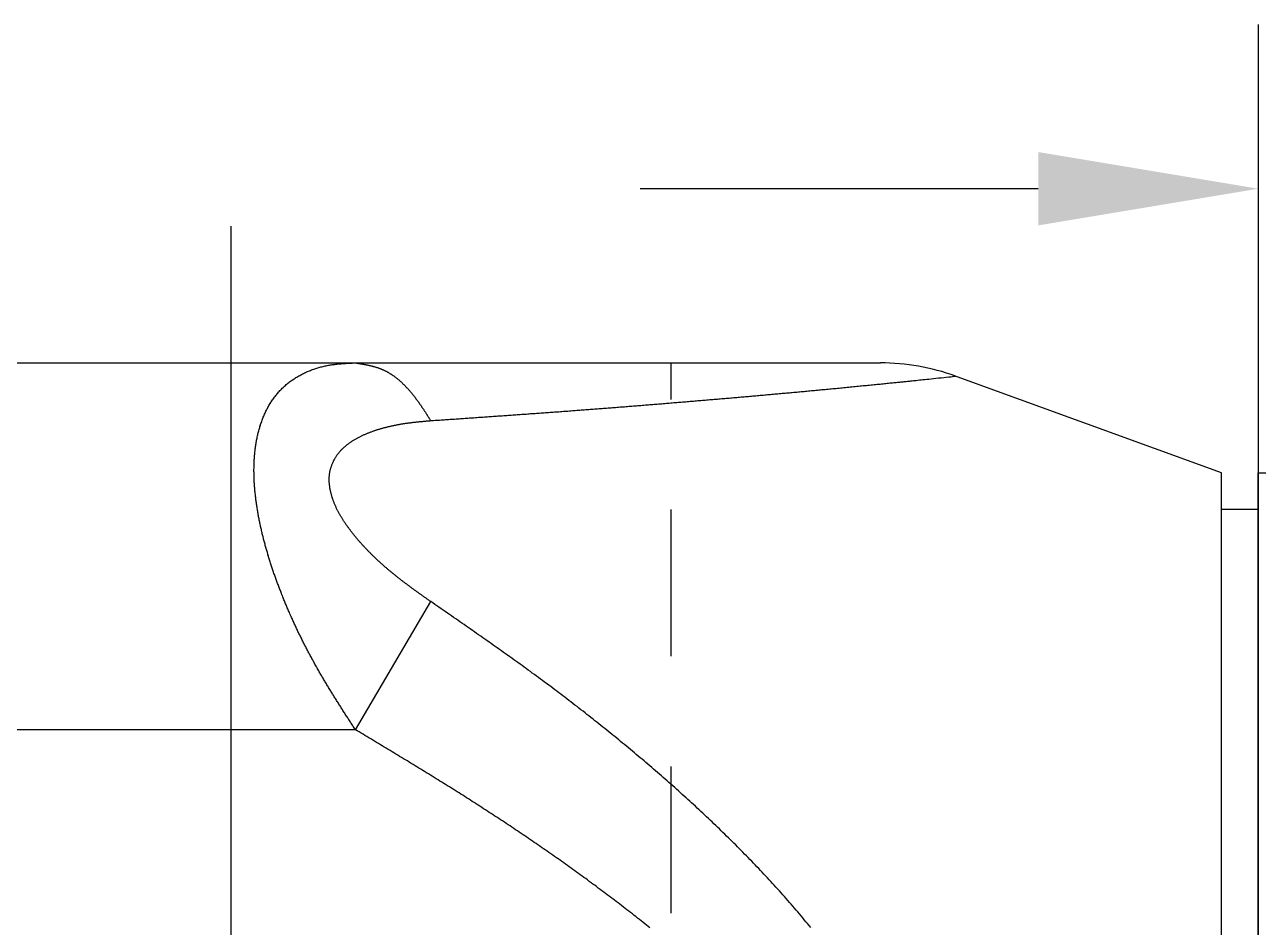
# Model space of a CAD drawing. Extents: x 118 to 448, y 15 to 277.
# Drawn here: x 378.34 to 395.15, y 181.83 to 194.14 of the extents above; entities that cross this region are included whole.
import ezdxf

# ---------------------------------------------------------------- set-up
doc = ezdxf.new("R2010")
doc.units = 0
doc.linetypes.add('CENTER', pattern=[17.5, 13, -1.5, 1.5, -1.5])
doc.linetypes.add('DASHED', pattern=[3.5, 2, -1.5])
doc.layers.get('0').update_dxf_attribs({"linetype": 'CONTINUOUS'})
doc.layers.add('CENTER', color=1, linetype='CENTER')

# ---------------------------------------------------------------- blocks, each defined once
blk = doc.blocks.new('*U8')
blk.add_lwpolyline([(96.539, 158.541), (91.117, 158.541)])
blk.add_solid([(96.539, 159.041), (99.539, 158.541), (96.539, 158.041)])

msp = doc.modelspace()

# ---------------------------------------------------------------- linework, layer by layer
msp.add_line((395.149, 194.137), (395.149, 189.663))
at = {"color": 7, "linetype": 'CONTINUOUS'}
for p, q in [((374.649, 189.526), (390, 189.526)), ((394.649, 188.026), (390.995, 189.356)), ((394.649, 166.026), (394.649, 188.025)), ((395.149, 161.026), (395.149, 188.026)), ((395.149, 188.026), (404.31, 188.026)), ((395.149, 187.526), (394.649, 187.526)), ((382.846, 184.526), (383.872, 186.273)), ((382.846, 184.526), (374.649, 184.526))]:
    msp.add_line(p, q, dxfattribs=at)
at = {"color": 3, "linetype": 'DASHED'}
msp.add_line((387.149, 164.526), (387.149, 189.526), dxfattribs=at)
at = {"color": 7}
for points in [[(382.846, 184.526, 0), (382.837, 184.539, 0), (382.829, 184.551, 0), (382.821, 184.563, 0), (382.813, 184.576, 0), (382.805, 184.588, 0), (382.797, 184.601, 0), (382.789, 184.613, 0), (382.781, 184.625, 0), (382.773, 184.638, 0), (382.765, 184.65, 0), (382.757, 184.663, 0), (382.749, 184.675, 0), (382.741, 184.688, 0), (382.733, 184.7, 0), (382.725, 184.712, 0), (382.717, 184.725, 0), (382.709, 184.737, 0), (382.701, 184.75, 0), (382.693, 184.762, 0), (382.685, 184.775, 0), (382.677, 184.787, 0), (382.669, 184.799, 0), (382.661, 184.812, 0), (382.654, 184.824, 0), (382.646, 184.837, 0), (382.638, 184.849, 0), (382.63, 184.862, 0), (382.622, 184.874, 0), (382.614, 184.887, 0), (382.606, 184.899, 0), (382.598, 184.912, 0), (382.59, 184.924, 0), (382.582, 184.937, 0), (382.575, 184.949, 0), (382.567, 184.962, 0), (382.559, 184.974, 0), (382.551, 184.987, 0), (382.543, 185, 0), (382.536, 185.012, 0), (382.528, 185.025, 0), (382.52, 185.037, 0), (382.512, 185.05, 0), (382.505, 185.062, 0), (382.497, 185.075, 0), (382.489, 185.088, 0), (382.482, 185.1, 0), (382.474, 185.113, 0), (382.466, 185.125, 0), (382.459, 185.138, 0), (382.451, 185.151, 0), (382.443, 185.163, 0), (382.436, 185.176, 0), (382.428, 185.189, 0), (382.421, 185.201, 0), (382.413, 185.214, 0), (382.406, 185.227, 0), (382.398, 185.24, 0), (382.391, 185.252, 0), (382.383, 185.265, 0), (382.376, 185.278, 0), (382.368, 185.291, 0), (382.361, 185.303, 0), (382.354, 185.316, 0), (382.346, 185.329, 0), (382.339, 185.342, 0), (382.332, 185.355, 0), (382.324, 185.368, 0), (382.317, 185.38, 0), (382.31, 185.393, 0), (382.302, 185.406, 0), (382.295, 185.419, 0), (382.288, 185.432, 0), (382.281, 185.445, 0), (382.274, 185.458, 0), (382.267, 185.471, 0), (382.26, 185.484, 0), (382.253, 185.497, 0), (382.246, 185.51, 0), (382.239, 185.523, 0), (382.232, 185.536, 0), (382.225, 185.549, 0), (382.218, 185.562, 0), (382.211, 185.575, 0), (382.204, 185.588, 0), (382.197, 185.601, 0), (382.19, 185.614, 0), (382.183, 185.627, 0), (382.176, 185.64, 0), (382.17, 185.653, 0), (382.163, 185.667, 0), (382.156, 185.68, 0), (382.149, 185.693, 0), (382.143, 185.706, 0), (382.136, 185.719, 0), (382.129, 185.733, 0), (382.123, 185.746, 0), (382.116, 185.759, 0), (382.11, 185.772, 0), (382.103, 185.785, 0), (382.097, 185.799, 0), (382.09, 185.812, 0), (382.084, 185.825, 0), (382.077, 185.839, 0), (382.071, 185.852, 0), (382.064, 185.865, 0), (382.058, 185.879, 0), (382.052, 185.892, 0), (382.045, 185.905, 0), (382.039, 185.919, 0), (382.033, 185.932, 0), (382.027, 185.946, 0), (382.02, 185.959, 0), (382.014, 185.972, 0), (382.008, 185.986, 0), (382.002, 185.999, 0), (381.996, 186.013, 0), (381.99, 186.026, 0), (381.984, 186.04, 0), (381.977, 186.053, 0), (381.971, 186.067, 0), (381.965, 186.08, 0), (381.959, 186.094, 0), (381.953, 186.107, 0), (381.948, 186.121, 0), (381.942, 186.134, 0), (381.936, 186.148, 0), (381.93, 186.161, 0), (381.924, 186.175, 0), (381.918, 186.189, 0), (381.912, 186.202, 0), (381.907, 186.216, 0), (381.901, 186.229, 0), (381.895, 186.243, 0), (381.89, 186.257, 0), (381.884, 186.27, 0), (381.878, 186.284, 0), (381.873, 186.298, 0), (381.867, 186.311, 0), (381.862, 186.325, 0), (381.856, 186.339, 0), (381.851, 186.353, 0), (381.845, 186.366, 0), (381.84, 186.38, 0), (381.834, 186.394, 0), (381.829, 186.408, 0), (381.824, 186.421, 0), (381.818, 186.435, 0), (381.813, 186.449, 0), (381.808, 186.463, 0), (381.802, 186.477, 0), (381.797, 186.49, 0), (381.792, 186.504, 0), (381.787, 186.518, 0), (381.782, 186.532, 0), (381.777, 186.546, 0), (381.772, 186.56, 0), (381.767, 186.574, 0), (381.762, 186.588, 0), (381.757, 186.602, 0), (381.752, 186.615, 0), (381.747, 186.629, 0), (381.742, 186.643, 0), (381.737, 186.657, 0), (381.732, 186.671, 0), (381.727, 186.685, 0), (381.723, 186.699, 0), (381.718, 186.713, 0), (381.713, 186.727, 0), (381.709, 186.741, 0), (381.704, 186.755, 0), (381.699, 186.769, 0), (381.695, 186.783, 0), (381.69, 186.798, 0), (381.686, 186.812, 0), (381.681, 186.826, 0), (381.677, 186.84, 0), (381.673, 186.854, 0), (381.668, 186.868, 0), (381.664, 186.882, 0), (381.66, 186.896, 0), (381.655, 186.91, 0), (381.651, 186.925, 0), (381.647, 186.939, 0), (381.643, 186.953, 0), (381.639, 186.967, 0), (381.635, 186.981, 0), (381.631, 186.996, 0), (381.627, 187.01, 0), (381.623, 187.024, 0), (381.619, 187.038, 0), (381.615, 187.053, 0), (381.611, 187.067, 0), (381.607, 187.081, 0), (381.603, 187.096, 0), (381.6, 187.11, 0), (381.596, 187.124, 0), (381.592, 187.138, 0), (381.589, 187.153, 0), (381.585, 187.167, 0), (381.582, 187.182, 0), (381.578, 187.196, 0), (381.575, 187.21, 0), (381.571, 187.225, 0), (381.568, 187.239, 0), (381.565, 187.253, 0), (381.561, 187.268, 0), (381.558, 187.282, 0), (381.555, 187.297, 0), (381.552, 187.311, 0), (381.549, 187.326, 0), (381.546, 187.34, 0), (381.543, 187.355, 0), (381.54, 187.369, 0), (381.537, 187.384, 0), (381.534, 187.398, 0), (381.531, 187.413, 0), (381.528, 187.427, 0), (381.526, 187.442, 0), (381.523, 187.456, 0), (381.52, 187.471, 0), (381.518, 187.485, 0), (381.515, 187.5, 0), (381.513, 187.515, 0), (381.511, 187.529, 0), (381.508, 187.544, 0), (381.506, 187.558, 0), (381.504, 187.573, 0), (381.502, 187.588, 0), (381.499, 187.602, 0), (381.497, 187.617, 0), (381.495, 187.632, 0), (381.493, 187.646, 0), (381.491, 187.661, 0), (381.49, 187.676, 0), (381.488, 187.69, 0), (381.486, 187.705, 0), (381.484, 187.72, 0), (381.483, 187.734, 0), (381.481, 187.749, 0), (381.48, 187.764, 0), (381.478, 187.779, 0), (381.477, 187.793, 0), (381.476, 187.808, 0), (381.474, 187.823, 0), (381.473, 187.838, 0), (381.472, 187.852, 0), (381.471, 187.867, 0), (381.47, 187.882, 0), (381.469, 187.897, 0), (381.468, 187.911, 0), (381.468, 187.926, 0), (381.467, 187.941, 0), (381.466, 187.956, 0), (381.466, 187.971, 0), (381.465, 187.985, 0), (381.465, 188, 0), (381.465, 188.015, 0), (381.465, 188.03, 0), (381.464, 188.044, 0), (381.464, 188.059, 0), (381.464, 188.074, 0), (381.465, 188.089, 0), (381.465, 188.104, 0), (381.465, 188.118, 0), (381.465, 188.133, 0), (381.466, 188.148, 0), (381.466, 188.163, 0), (381.467, 188.178, 0), (381.468, 188.192, 0), (381.469, 188.207, 0), (381.47, 188.222, 0), (381.471, 188.237, 0), (381.472, 188.251, 0), (381.473, 188.266, 0), (381.474, 188.281, 0), (381.476, 188.296, 0), (381.477, 188.31, 0), (381.479, 188.325, 0), (381.48, 188.34, 0), (381.482, 188.355, 0), (381.484, 188.369, 0), (381.486, 188.384, 0), (381.488, 188.399, 0), (381.49, 188.413, 0), (381.493, 188.428, 0), (381.495, 188.443, 0), (381.498, 188.457, 0), (381.5, 188.472, 0), (381.503, 188.486, 0), (381.506, 188.501, 0), (381.509, 188.515, 0), (381.512, 188.53, 0), (381.516, 188.544, 0), (381.519, 188.559, 0), (381.522, 188.573, 0), (381.526, 188.587, 0), (381.53, 188.602, 0), (381.534, 188.616, 0), (381.538, 188.63, 0), (381.542, 188.645, 0), (381.546, 188.659, 0), (381.551, 188.673, 0), (381.555, 188.687, 0), (381.56, 188.701, 0), (381.565, 188.715, 0), (381.57, 188.729, 0), (381.575, 188.743, 0), (381.58, 188.757, 0), (381.585, 188.771, 0), (381.591, 188.785, 0), (381.597, 188.799, 0), (381.602, 188.812, 0), (381.608, 188.826, 0), (381.615, 188.839, 0), (381.621, 188.853, 0), (381.627, 188.866, 0), (381.634, 188.88, 0), (381.641, 188.893, 0), (381.647, 188.906, 0), (381.654, 188.919, 0), (381.662, 188.932, 0), (381.669, 188.945, 0), (381.676, 188.958, 0), (381.684, 188.971, 0), (381.692, 188.984, 0), (381.7, 188.996, 0), (381.708, 189.009, 0), (381.716, 189.021, 0), (381.725, 189.033, 0), (381.733, 189.045, 0), (381.742, 189.057, 0), (381.751, 189.069, 0), (381.76, 189.081, 0), (381.769, 189.092, 0), (381.779, 189.104, 0), (381.788, 189.115, 0), (381.798, 189.126, 0), (381.808, 189.137, 0), (381.818, 189.148, 0), (381.828, 189.159, 0), (381.838, 189.169, 0), (381.849, 189.18, 0), (381.86, 189.19, 0), (381.871, 189.2, 0), (381.882, 189.21, 0), (381.893, 189.22, 0), (381.904, 189.23, 0), (381.915, 189.239, 0), (381.927, 189.248, 0), (381.939, 189.257, 0), (381.95, 189.267, 0), (381.962, 189.275, 0), (381.974, 189.284, 0), (381.987, 189.293, 0), (381.999, 189.301, 0), (382.011, 189.309, 0), (382.024, 189.317, 0), (382.036, 189.325, 0), (382.049, 189.333, 0), (382.062, 189.341, 0), (382.075, 189.348, 0), (382.088, 189.355, 0), (382.101, 189.362, 0), (382.114, 189.369, 0), (382.127, 189.376, 0), (382.141, 189.383, 0), (382.154, 189.389, 0), (382.167, 189.395, 0), (382.181, 189.402, 0), (382.195, 189.408, 0), (382.208, 189.413, 0), (382.222, 189.419, 0), (382.236, 189.424, 0), (382.25, 189.43, 0), (382.264, 189.435, 0), (382.278, 189.44, 0), (382.292, 189.445, 0), (382.306, 189.449, 0), (382.32, 189.454, 0), (382.334, 189.458, 0), (382.348, 189.462, 0), (382.362, 189.466, 0), (382.377, 189.47, 0), (382.391, 189.474, 0), (382.405, 189.478, 0), (382.42, 189.481, 0), (382.434, 189.484, 0), (382.449, 189.487, 0), (382.463, 189.49, 0), (382.478, 189.493, 0), (382.492, 189.496, 0), (382.507, 189.498, 0), (382.521, 189.5, 0), (382.536, 189.502, 0), (382.551, 189.504, 0), (382.565, 189.506, 0), (382.58, 189.508, 0), (382.595, 189.51, 0), (382.609, 189.511, 0), (382.624, 189.513, 0), (382.639, 189.514, 0), (382.653, 189.515, 0), (382.668, 189.516, 0), (382.683, 189.517, 0), (382.698, 189.519, 0), (382.712, 189.519, 0), (382.727, 189.52, 0), (382.742, 189.521, 0), (382.757, 189.522, 0), (382.772, 189.523, 0), (382.786, 189.523, 0), (382.801, 189.524, 0), (382.816, 189.525, 0), (382.831, 189.525, 0), (382.846, 189.526, 0)], [(382.846, 189.526, 0), (382.853, 189.525, 0), (382.86, 189.524, 0), (382.867, 189.523, 0), (382.874, 189.522, 0), (382.881, 189.52, 0), (382.888, 189.519, 0), (382.895, 189.518, 0), (382.902, 189.517, 0), (382.909, 189.516, 0), (382.916, 189.515, 0), (382.923, 189.514, 0), (382.93, 189.512, 0), (382.937, 189.511, 0), (382.944, 189.51, 0), (382.952, 189.509, 0), (382.959, 189.507, 0), (382.966, 189.506, 0), (382.973, 189.505, 0), (382.98, 189.504, 0), (382.987, 189.502, 0), (382.994, 189.501, 0), (383.001, 189.5, 0), (383.008, 189.498, 0), (383.014, 189.497, 0), (383.021, 189.495, 0), (383.028, 189.494, 0), (383.035, 189.492, 0), (383.042, 189.491, 0), (383.049, 189.489, 0), (383.056, 189.487, 0), (383.063, 189.486, 0), (383.07, 189.484, 0), (383.077, 189.482, 0), (383.083, 189.481, 0), (383.09, 189.479, 0), (383.097, 189.477, 0), (383.104, 189.475, 0), (383.111, 189.473, 0), (383.117, 189.471, 0), (383.124, 189.469, 0), (383.131, 189.467, 0), (383.137, 189.465, 0), (383.144, 189.463, 0), (383.151, 189.461, 0), (383.157, 189.458, 0), (383.164, 189.456, 0), (383.17, 189.454, 0), (383.177, 189.451, 0), (383.184, 189.449, 0), (383.19, 189.446, 0), (383.197, 189.444, 0), (383.203, 189.441, 0), (383.21, 189.438, 0), (383.216, 189.436, 0), (383.222, 189.433, 0), (383.229, 189.43, 0), (383.235, 189.427, 0), (383.241, 189.424, 0), (383.248, 189.421, 0), (383.254, 189.418, 0), (383.26, 189.414, 0), (383.266, 189.411, 0), (383.273, 189.408, 0), (383.279, 189.404, 0), (383.285, 189.401, 0), (383.291, 189.398, 0), (383.297, 189.394, 0), (383.303, 189.39, 0), (383.309, 189.387, 0), (383.315, 189.383, 0), (383.321, 189.379, 0), (383.327, 189.376, 0), (383.333, 189.372, 0), (383.339, 189.368, 0), (383.345, 189.364, 0), (383.351, 189.36, 0), (383.357, 189.356, 0), (383.363, 189.352, 0), (383.368, 189.348, 0), (383.374, 189.344, 0), (383.38, 189.339, 0), (383.385, 189.335, 0), (383.391, 189.331, 0), (383.397, 189.326, 0), (383.402, 189.322, 0), (383.408, 189.318, 0), (383.414, 189.313, 0), (383.419, 189.309, 0), (383.425, 189.304, 0), (383.43, 189.3, 0), (383.436, 189.295, 0), (383.441, 189.29, 0), (383.447, 189.286, 0), (383.452, 189.281, 0), (383.457, 189.276, 0), (383.463, 189.271, 0), (383.468, 189.267, 0), (383.473, 189.262, 0), (383.479, 189.257, 0), (383.484, 189.252, 0), (383.489, 189.247, 0), (383.494, 189.242, 0), (383.499, 189.237, 0), (383.504, 189.232, 0), (383.51, 189.227, 0), (383.515, 189.222, 0), (383.52, 189.217, 0), (383.525, 189.212, 0), (383.53, 189.206, 0), (383.535, 189.201, 0), (383.54, 189.196, 0), (383.544, 189.191, 0), (383.549, 189.186, 0), (383.554, 189.18, 0), (383.559, 189.175, 0), (383.564, 189.17, 0), (383.569, 189.164, 0), (383.573, 189.159, 0), (383.578, 189.154, 0), (383.583, 189.148, 0), (383.587, 189.143, 0), (383.592, 189.138, 0), (383.597, 189.132, 0), (383.601, 189.127, 0), (383.606, 189.121, 0), (383.61, 189.116, 0), (383.615, 189.11, 0), (383.619, 189.105, 0), (383.624, 189.099, 0), (383.628, 189.094, 0), (383.633, 189.088, 0), (383.637, 189.083, 0), (383.642, 189.077, 0), (383.646, 189.072, 0), (383.65, 189.066, 0), (383.655, 189.06, 0), (383.659, 189.055, 0), (383.663, 189.049, 0), (383.667, 189.044, 0), (383.672, 189.038, 0), (383.676, 189.032, 0), (383.68, 189.027, 0), (383.684, 189.021, 0), (383.689, 189.015, 0), (383.693, 189.009, 0), (383.697, 189.004, 0), (383.701, 188.998, 0), (383.705, 188.992, 0), (383.709, 188.986, 0), (383.713, 188.981, 0), (383.717, 188.975, 0), (383.721, 188.969, 0), (383.725, 188.963, 0), (383.729, 188.958, 0), (383.733, 188.952, 0), (383.737, 188.946, 0), (383.741, 188.94, 0), (383.745, 188.934, 0), (383.749, 188.928, 0), (383.753, 188.923, 0), (383.757, 188.917, 0), (383.761, 188.911, 0), (383.765, 188.905, 0), (383.769, 188.899, 0), (383.773, 188.893, 0), (383.777, 188.887, 0), (383.781, 188.881, 0), (383.784, 188.876, 0), (383.788, 188.87, 0), (383.792, 188.864, 0), (383.796, 188.858, 0), (383.8, 188.852, 0), (383.804, 188.846, 0), (383.807, 188.84, 0), (383.811, 188.834, 0), (383.815, 188.828, 0), (383.819, 188.822, 0), (383.823, 188.816, 0), (383.826, 188.81, 0), (383.83, 188.804, 0), (383.834, 188.798, 0), (383.838, 188.792, 0), (383.841, 188.786, 0), (383.845, 188.781, 0), (383.849, 188.775, 0), (383.853, 188.769, 0), (383.857, 188.763, 0), (383.86, 188.757, 0), (383.864, 188.751, 0), (383.868, 188.745, 0), (383.872, 188.739, 0)], [(383.872, 188.739, 0), (383.892, 188.74, 0), (383.912, 188.742, 0), (383.933, 188.743, 0), (383.953, 188.744, 0), (383.973, 188.746, 0), (383.994, 188.747, 0), (384.014, 188.749, 0), (384.034, 188.75, 0), (384.055, 188.751, 0), (384.075, 188.753, 0), (384.095, 188.754, 0), (384.116, 188.755, 0), (384.136, 188.757, 0), (384.156, 188.758, 0), (384.177, 188.76, 0), (384.197, 188.761, 0), (384.218, 188.762, 0), (384.238, 188.764, 0), (384.258, 188.765, 0), (384.279, 188.767, 0), (384.299, 188.768, 0), (384.319, 188.769, 0), (384.34, 188.771, 0), (384.36, 188.772, 0), (384.38, 188.774, 0), (384.401, 188.775, 0), (384.421, 188.776, 0), (384.441, 188.778, 0), (384.462, 188.779, 0), (384.482, 188.781, 0), (384.502, 188.782, 0), (384.523, 188.784, 0), (384.543, 188.785, 0), (384.563, 188.786, 0), (384.584, 188.788, 0), (384.604, 188.789, 0), (384.624, 188.791, 0), (384.645, 188.792, 0), (384.665, 188.793, 0), (384.685, 188.795, 0), (384.706, 188.796, 0), (384.726, 188.798, 0), (384.746, 188.799, 0), (384.767, 188.8, 0), (384.787, 188.802, 0), (384.807, 188.803, 0), (384.828, 188.805, 0), (384.848, 188.806, 0), (384.868, 188.808, 0), (384.889, 188.809, 0), (384.909, 188.81, 0), (384.929, 188.812, 0), (384.95, 188.813, 0), (384.97, 188.815, 0), (384.99, 188.816, 0), (385.011, 188.818, 0), (385.031, 188.819, 0), (385.051, 188.821, 0), (385.072, 188.822, 0), (385.092, 188.823, 0), (385.112, 188.825, 0), (385.133, 188.826, 0), (385.153, 188.828, 0), (385.173, 188.829, 0), (385.194, 188.831, 0), (385.214, 188.832, 0), (385.234, 188.834, 0), (385.255, 188.835, 0), (385.275, 188.836, 0), (385.295, 188.838, 0), (385.316, 188.839, 0), (385.336, 188.841, 0), (385.356, 188.842, 0), (385.376, 188.844, 0), (385.397, 188.845, 0), (385.417, 188.847, 0), (385.437, 188.848, 0), (385.458, 188.85, 0), (385.478, 188.851, 0), (385.498, 188.853, 0), (385.519, 188.854, 0), (385.539, 188.856, 0), (385.559, 188.857, 0), (385.579, 188.859, 0), (385.6, 188.86, 0), (385.62, 188.861, 0), (385.64, 188.863, 0), (385.661, 188.864, 0), (385.681, 188.866, 0), (385.701, 188.867, 0), (385.721, 188.869, 0), (385.742, 188.87, 0), (385.762, 188.872, 0), (385.782, 188.874, 0), (385.803, 188.875, 0), (385.823, 188.877, 0), (385.843, 188.878, 0), (385.863, 188.88, 0), (385.884, 188.881, 0), (385.904, 188.883, 0), (385.924, 188.884, 0), (385.945, 188.886, 0), (385.965, 188.887, 0), (385.985, 188.889, 0), (386.005, 188.89, 0), (386.026, 188.892, 0), (386.046, 188.893, 0), (386.066, 188.895, 0), (386.086, 188.896, 0), (386.107, 188.898, 0), (386.127, 188.9, 0), (386.147, 188.901, 0), (386.168, 188.903, 0), (386.188, 188.904, 0), (386.208, 188.906, 0), (386.228, 188.907, 0), (386.249, 188.909, 0), (386.269, 188.91, 0), (386.289, 188.912, 0), (386.31, 188.914, 0), (386.33, 188.915, 0), (386.35, 188.917, 0), (386.37, 188.918, 0), (386.391, 188.92, 0), (386.411, 188.921, 0), (386.431, 188.923, 0), (386.452, 188.925, 0), (386.472, 188.926, 0), (386.492, 188.928, 0), (386.513, 188.929, 0), (386.533, 188.931, 0), (386.553, 188.933, 0), (386.574, 188.934, 0), (386.594, 188.936, 0), (386.614, 188.937, 0), (386.635, 188.939, 0), (386.655, 188.941, 0), (386.675, 188.942, 0), (386.696, 188.944, 0), (386.716, 188.946, 0), (386.736, 188.947, 0), (386.757, 188.949, 0), (386.777, 188.95, 0), (386.797, 188.952, 0), (386.818, 188.954, 0), (386.838, 188.955, 0), (386.858, 188.957, 0), (386.879, 188.959, 0), (386.899, 188.96, 0), (386.919, 188.962, 0), (386.94, 188.964, 0), (386.96, 188.965, 0), (386.981, 188.967, 0), (387.001, 188.969, 0), (387.021, 188.97, 0), (387.042, 188.972, 0), (387.062, 188.973, 0), (387.083, 188.975, 0), (387.103, 188.977, 0), (387.123, 188.979, 0), (387.144, 188.98, 0), (387.164, 188.982, 0), (387.185, 188.984, 0), (387.205, 188.985, 0), (387.226, 188.987, 0), (387.246, 188.989, 0), (387.267, 188.99, 0), (387.287, 188.992, 0), (387.308, 188.994, 0), (387.328, 188.995, 0), (387.348, 188.997, 0), (387.369, 188.999, 0), (387.389, 189.001, 0), (387.41, 189.002, 0), (387.43, 189.004, 0), (387.451, 189.006, 0), (387.471, 189.007, 0), (387.492, 189.009, 0), (387.512, 189.011, 0), (387.533, 189.013, 0), (387.553, 189.014, 0), (387.574, 189.016, 0), (387.594, 189.018, 0), (387.614, 189.019, 0), (387.635, 189.021, 0), (387.655, 189.023, 0), (387.676, 189.025, 0), (387.696, 189.026, 0), (387.717, 189.028, 0), (387.737, 189.03, 0), (387.757, 189.032, 0), (387.778, 189.033, 0), (387.798, 189.035, 0), (387.818, 189.037, 0), (387.839, 189.039, 0), (387.859, 189.04, 0), (387.879, 189.042, 0), (387.9, 189.044, 0), (387.92, 189.046, 0), (387.94, 189.047, 0), (387.961, 189.049, 0), (387.981, 189.051, 0), (388.001, 189.053, 0), (388.022, 189.054, 0), (388.042, 189.056, 0), (388.062, 189.058, 0), (388.082, 189.06, 0), (388.102, 189.061, 0), (388.123, 189.063, 0), (388.143, 189.065, 0), (388.163, 189.067, 0), (388.183, 189.068, 0), (388.203, 189.07, 0), (388.223, 189.072, 0), (388.243, 189.074, 0), (388.263, 189.075, 0), (388.283, 189.077, 0), (388.303, 189.079, 0), (388.323, 189.081, 0), (388.343, 189.082, 0), (388.363, 189.084, 0), (388.383, 189.086, 0), (388.403, 189.088, 0), (388.423, 189.09, 0), (388.443, 189.091, 0), (388.463, 189.093, 0), (388.483, 189.095, 0), (388.502, 189.097, 0), (388.522, 189.098, 0), (388.542, 189.1, 0), (388.562, 189.102, 0), (388.582, 189.104, 0), (388.601, 189.105, 0), (388.621, 189.107, 0), (388.641, 189.109, 0), (388.661, 189.111, 0), (388.68, 189.113, 0), (388.7, 189.114, 0), (388.72, 189.116, 0), (388.74, 189.118, 0), (388.76, 189.12, 0), (388.779, 189.122, 0), (388.799, 189.123, 0), (388.819, 189.125, 0), (388.839, 189.127, 0), (388.859, 189.129, 0), (388.879, 189.131, 0), (388.899, 189.133, 0), (388.919, 189.134, 0), (388.939, 189.136, 0), (388.959, 189.138, 0), (388.979, 189.14, 0), (388.999, 189.142, 0), (389.02, 189.144, 0), (389.04, 189.146, 0), (389.06, 189.148, 0), (389.081, 189.149, 0), (389.101, 189.151, 0), (389.122, 189.153, 0), (389.142, 189.155, 0), (389.163, 189.157, 0), (389.183, 189.159, 0), (389.204, 189.161, 0), (389.225, 189.163, 0), (389.246, 189.165, 0), (389.267, 189.167, 0), (389.288, 189.169, 0), (389.309, 189.171, 0), (389.33, 189.173, 0), (389.351, 189.175, 0), (389.372, 189.177, 0), (389.394, 189.179, 0), (389.415, 189.181, 0), (389.437, 189.183, 0), (389.459, 189.185, 0), (389.48, 189.188, 0), (389.502, 189.19, 0), (389.524, 189.192, 0), (389.546, 189.194, 0), (389.568, 189.196, 0), (389.59, 189.198, 0), (389.612, 189.2, 0), (389.634, 189.203, 0), (389.656, 189.205, 0), (389.678, 189.207, 0), (389.7, 189.209, 0), (389.722, 189.211, 0), (389.744, 189.213, 0), (389.766, 189.216, 0), (389.787, 189.218, 0), (389.809, 189.22, 0), (389.83, 189.222, 0), (389.852, 189.224, 0), (389.873, 189.226, 0), (389.894, 189.228, 0), (389.915, 189.23, 0), (389.936, 189.232, 0), (389.956, 189.234, 0), (389.976, 189.236, 0), (389.996, 189.238, 0), (390.016, 189.24, 0), (390.036, 189.242, 0), (390.055, 189.244, 0), (390.074, 189.246, 0), (390.093, 189.248, 0), (390.112, 189.25, 0), (390.13, 189.252, 0), (390.148, 189.254, 0), (390.165, 189.255, 0), (390.183, 189.257, 0), (390.199, 189.259, 0), (390.216, 189.26, 0), (390.232, 189.262, 0), (390.248, 189.264, 0), (390.263, 189.265, 0), (390.278, 189.267, 0), (390.293, 189.268, 0), (390.308, 189.27, 0), (390.322, 189.271, 0), (390.337, 189.273, 0), (390.352, 189.274, 0), (390.368, 189.276, 0), (390.383, 189.277, 0), (390.399, 189.279, 0), (390.416, 189.281, 0), (390.433, 189.282, 0), (390.451, 189.284, 0), (390.47, 189.286, 0), (390.489, 189.288, 0), (390.51, 189.29, 0), (390.532, 189.293, 0), (390.555, 189.295, 0), (390.579, 189.298, 0), (390.604, 189.3, 0), (390.631, 189.303, 0), (390.66, 189.306, 0), (390.69, 189.309, 0), (390.722, 189.313, 0), (390.756, 189.316, 0), (390.791, 189.32, 0), (390.828, 189.324, 0), (390.864, 189.328, 0), (390.898, 189.332, 0), (390.931, 189.335, 0), (390.959, 189.338, 0), (390.984, 189.341, 0), (391.002, 189.343, 0), (391.014, 189.344, 0), (391.017, 189.344, 0), (391.012, 189.344, 0), (390.997, 189.342, 0)], [(391.016, 189.344, 0), (391.016, 189.344, 0), (391.016, 189.344, 0), (391.016, 189.344, 0), (391.016, 189.344, 0), (391.016, 189.344, 0), (391.015, 189.344, 0), (391.015, 189.344, 0), (391.015, 189.344, 0), (391.015, 189.344, 0), (391.015, 189.344, 0), (391.015, 189.344, 0), (391.015, 189.344, 0), (391.015, 189.344, 0), (391.015, 189.344, 0), (391.014, 189.344, 0), (391.014, 189.344, 0), (391.014, 189.344, 0), (391.014, 189.344, 0), (391.014, 189.344, 0), (391.014, 189.344, 0), (391.014, 189.344, 0), (391.014, 189.344, 0), (391.013, 189.344, 0), (391.013, 189.344, 0), (391.013, 189.344, 0), (391.013, 189.344, 0), (391.013, 189.344, 0), (391.013, 189.344, 0), (391.013, 189.344, 0), (391.013, 189.344, 0), (391.012, 189.344, 0), (391.012, 189.344, 0), (391.012, 189.344, 0), (391.012, 189.344, 0), (391.012, 189.344, 0), (391.012, 189.344, 0), (391.012, 189.344, 0), (391.012, 189.344, 0), (391.011, 189.344, 0), (391.011, 189.344, 0), (391.011, 189.344, 0), (391.011, 189.344, 0), (391.011, 189.344, 0), (391.011, 189.344, 0), (391.011, 189.344, 0), (391.011, 189.344, 0), (391.01, 189.344, 0), (391.01, 189.344, 0), (391.01, 189.344, 0), (391.01, 189.344, 0), (391.01, 189.344, 0), (391.01, 189.344, 0), (391.01, 189.344, 0), (391.01, 189.344, 0), (391.01, 189.344, 0), (391.009, 189.343, 0), (391.009, 189.343, 0), (391.009, 189.343, 0), (391.009, 189.343, 0), (391.009, 189.343, 0), (391.009, 189.343, 0), (391.009, 189.343, 0), (391.009, 189.343, 0), (391.008, 189.343, 0), (391.008, 189.343, 0), (391.008, 189.343, 0), (391.008, 189.343, 0), (391.008, 189.343, 0), (391.008, 189.343, 0), (391.008, 189.343, 0), (391.008, 189.343, 0), (391.007, 189.343, 0), (391.007, 189.343, 0), (391.007, 189.343, 0), (391.007, 189.343, 0), (391.007, 189.343, 0), (391.007, 189.343, 0), (391.007, 189.343, 0), (391.007, 189.343, 0), (391.006, 189.343, 0), (391.006, 189.343, 0), (391.006, 189.343, 0), (391.006, 189.343, 0), (391.006, 189.343, 0), (391.006, 189.343, 0), (391.006, 189.343, 0), (391.006, 189.343, 0), (391.005, 189.343, 0), (391.005, 189.343, 0), (391.005, 189.343, 0), (391.005, 189.343, 0), (391.005, 189.343, 0), (391.005, 189.343, 0), (391.005, 189.343, 0), (391.005, 189.343, 0), (391.005, 189.343, 0), (391.004, 189.343, 0), (391.004, 189.343, 0), (391.004, 189.343, 0), (391.004, 189.343, 0), (391.004, 189.343, 0), (391.004, 189.343, 0), (391.004, 189.343, 0), (391.004, 189.343, 0), (391.003, 189.343, 0), (391.003, 189.343, 0), (391.003, 189.343, 0), (391.003, 189.343, 0), (391.003, 189.343, 0), (391.003, 189.343, 0), (391.003, 189.343, 0), (391.003, 189.343, 0), (391.002, 189.343, 0), (391.002, 189.343, 0), (391.002, 189.343, 0), (391.002, 189.343, 0), (391.002, 189.343, 0), (391.002, 189.343, 0), (391.002, 189.343, 0), (391.002, 189.343, 0), (391.001, 189.343, 0), (391.001, 189.343, 0), (391.001, 189.343, 0), (391.001, 189.343, 0), (391.001, 189.343, 0), (391.001, 189.343, 0), (391.001, 189.343, 0), (391.001, 189.343, 0), (391, 189.343, 0), (391, 189.343, 0), (391, 189.342, 0), (391, 189.342, 0), (391, 189.342, 0), (391, 189.342, 0), (391, 189.342, 0), (391, 189.342, 0), (391, 189.342, 0), (390.999, 189.342, 0), (390.999, 189.342, 0), (390.999, 189.342, 0), (390.999, 189.342, 0), (390.999, 189.342, 0), (390.999, 189.342, 0), (390.999, 189.342, 0), (390.999, 189.342, 0), (390.998, 189.342, 0), (390.998, 189.342, 0), (390.998, 189.342, 0), (390.998, 189.342, 0), (390.998, 189.342, 0), (390.998, 189.342, 0), (390.998, 189.342, 0), (390.998, 189.342, 0), (390.997, 189.342, 0), (390.997, 189.342, 0), (390.997, 189.342, 0), (390.997, 189.342, 0), (390.997, 189.342, 0), (390.997, 189.342, 0)], [(383.872, 186.273, 0), (383.864, 186.278, 0), (383.856, 186.284, 0), (383.848, 186.29, 0), (383.84, 186.295, 0), (383.832, 186.301, 0), (383.825, 186.306, 0), (383.817, 186.312, 0), (383.809, 186.317, 0), (383.801, 186.323, 0), (383.793, 186.328, 0), (383.786, 186.334, 0), (383.778, 186.339, 0), (383.77, 186.345, 0), (383.762, 186.351, 0), (383.754, 186.356, 0), (383.746, 186.362, 0), (383.739, 186.367, 0), (383.731, 186.373, 0), (383.723, 186.378, 0), (383.715, 186.384, 0), (383.707, 186.39, 0), (383.7, 186.395, 0), (383.692, 186.401, 0), (383.684, 186.406, 0), (383.676, 186.412, 0), (383.669, 186.418, 0), (383.661, 186.423, 0), (383.653, 186.429, 0), (383.645, 186.434, 0), (383.638, 186.44, 0), (383.63, 186.446, 0), (383.622, 186.451, 0), (383.614, 186.457, 0), (383.607, 186.463, 0), (383.599, 186.468, 0), (383.591, 186.474, 0), (383.584, 186.48, 0), (383.576, 186.485, 0), (383.568, 186.491, 0), (383.56, 186.497, 0), (383.553, 186.503, 0), (383.545, 186.508, 0), (383.537, 186.514, 0), (383.53, 186.52, 0), (383.522, 186.526, 0), (383.514, 186.531, 0), (383.507, 186.537, 0), (383.499, 186.543, 0), (383.492, 186.549, 0), (383.484, 186.555, 0), (383.476, 186.56, 0), (383.469, 186.566, 0), (383.461, 186.572, 0), (383.454, 186.578, 0), (383.446, 186.584, 0), (383.439, 186.59, 0), (383.431, 186.596, 0), (383.424, 186.602, 0), (383.416, 186.608, 0), (383.409, 186.614, 0), (383.401, 186.62, 0), (383.394, 186.626, 0), (383.386, 186.632, 0), (383.379, 186.638, 0), (383.371, 186.644, 0), (383.364, 186.65, 0), (383.356, 186.656, 0), (383.349, 186.662, 0), (383.342, 186.668, 0), (383.334, 186.674, 0), (383.327, 186.68, 0), (383.319, 186.686, 0), (383.312, 186.692, 0), (383.305, 186.698, 0), (383.297, 186.705, 0), (383.29, 186.711, 0), (383.283, 186.717, 0), (383.276, 186.723, 0), (383.268, 186.73, 0), (383.261, 186.736, 0), (383.254, 186.742, 0), (383.247, 186.748, 0), (383.239, 186.755, 0), (383.232, 186.761, 0), (383.225, 186.767, 0), (383.218, 186.774, 0), (383.211, 186.78, 0), (383.204, 186.787, 0), (383.196, 186.793, 0), (383.189, 186.799, 0), (383.182, 186.806, 0), (383.175, 186.812, 0), (383.168, 186.819, 0), (383.161, 186.825, 0), (383.154, 186.832, 0), (383.147, 186.838, 0), (383.14, 186.845, 0), (383.133, 186.852, 0), (383.126, 186.858, 0), (383.119, 186.865, 0), (383.112, 186.871, 0), (383.105, 186.878, 0), (383.098, 186.885, 0), (383.092, 186.891, 0), (383.085, 186.898, 0), (383.078, 186.905, 0), (383.071, 186.911, 0), (383.064, 186.918, 0), (383.057, 186.925, 0), (383.051, 186.932, 0), (383.044, 186.939, 0), (383.037, 186.945, 0), (383.03, 186.952, 0), (383.024, 186.959, 0), (383.017, 186.966, 0), (383.01, 186.973, 0), (383.004, 186.98, 0), (382.997, 186.987, 0), (382.99, 186.994, 0), (382.984, 187.001, 0), (382.977, 187.008, 0), (382.971, 187.015, 0), (382.964, 187.022, 0), (382.958, 187.029, 0), (382.951, 187.036, 0), (382.945, 187.043, 0), (382.938, 187.05, 0), (382.932, 187.057, 0), (382.925, 187.064, 0), (382.919, 187.071, 0), (382.913, 187.078, 0), (382.906, 187.086, 0), (382.9, 187.093, 0), (382.894, 187.1, 0), (382.887, 187.107, 0), (382.881, 187.115, 0), (382.875, 187.122, 0), (382.869, 187.129, 0), (382.862, 187.136, 0), (382.856, 187.144, 0), (382.85, 187.151, 0), (382.844, 187.159, 0), (382.838, 187.166, 0), (382.832, 187.173, 0), (382.826, 187.181, 0), (382.82, 187.188, 0), (382.814, 187.196, 0), (382.808, 187.203, 0), (382.802, 187.211, 0), (382.796, 187.219, 0), (382.79, 187.226, 0), (382.784, 187.234, 0), (382.778, 187.241, 0), (382.773, 187.249, 0), (382.767, 187.257, 0), (382.761, 187.264, 0), (382.756, 187.272, 0), (382.75, 187.28, 0), (382.744, 187.288, 0), (382.739, 187.295, 0), (382.733, 187.303, 0), (382.728, 187.311, 0), (382.722, 187.319, 0), (382.717, 187.327, 0), (382.711, 187.335, 0), (382.706, 187.343, 0), (382.701, 187.351, 0), (382.695, 187.359, 0), (382.69, 187.367, 0), (382.685, 187.375, 0), (382.68, 187.383, 0), (382.675, 187.391, 0), (382.67, 187.399, 0), (382.665, 187.407, 0), (382.66, 187.416, 0), (382.655, 187.424, 0), (382.65, 187.432, 0), (382.645, 187.44, 0), (382.64, 187.449, 0), (382.635, 187.457, 0), (382.631, 187.465, 0), (382.626, 187.474, 0), (382.621, 187.482, 0), (382.617, 187.491, 0), (382.612, 187.499, 0), (382.608, 187.508, 0), (382.603, 187.516, 0), (382.599, 187.525, 0), (382.595, 187.533, 0), (382.591, 187.542, 0), (382.586, 187.551, 0), (382.582, 187.559, 0), (382.578, 187.568, 0), (382.574, 187.577, 0), (382.571, 187.586, 0), (382.567, 187.595, 0), (382.563, 187.603, 0), (382.559, 187.612, 0), (382.556, 187.621, 0), (382.552, 187.63, 0), (382.549, 187.639, 0), (382.545, 187.648, 0), (382.542, 187.657, 0), (382.539, 187.666, 0), (382.536, 187.675, 0), (382.533, 187.684, 0), (382.53, 187.694, 0), (382.527, 187.703, 0), (382.524, 187.712, 0), (382.522, 187.721, 0), (382.519, 187.731, 0), (382.517, 187.74, 0), (382.514, 187.749, 0), (382.512, 187.759, 0), (382.51, 187.768, 0), (382.508, 187.778, 0), (382.506, 187.787, 0), (382.504, 187.796, 0), (382.502, 187.806, 0), (382.5, 187.816, 0), (382.499, 187.825, 0), (382.497, 187.835, 0), (382.496, 187.844, 0), (382.495, 187.854, 0), (382.494, 187.863, 0), (382.493, 187.873, 0), (382.492, 187.883, 0), (382.491, 187.892, 0), (382.491, 187.902, 0), (382.49, 187.912, 0), (382.49, 187.921, 0), (382.49, 187.931, 0), (382.49, 187.94, 0), (382.49, 187.95, 0), (382.49, 187.96, 0), (382.491, 187.969, 0), (382.491, 187.979, 0), (382.492, 187.988, 0), (382.493, 187.998, 0), (382.494, 188.008, 0), (382.495, 188.017, 0), (382.497, 188.027, 0), (382.499, 188.036, 0), (382.5, 188.046, 0), (382.502, 188.055, 0), (382.504, 188.064, 0), (382.507, 188.074, 0), (382.509, 188.083, 0), (382.512, 188.092, 0), (382.514, 188.102, 0), (382.517, 188.111, 0), (382.52, 188.12, 0), (382.524, 188.129, 0), (382.527, 188.138, 0), (382.53, 188.147, 0), (382.534, 188.156, 0), (382.538, 188.165, 0), (382.542, 188.174, 0), (382.546, 188.183, 0), (382.55, 188.192, 0), (382.555, 188.2, 0), (382.559, 188.209, 0), (382.564, 188.217, 0), (382.569, 188.226, 0), (382.574, 188.234, 0), (382.579, 188.242, 0), (382.584, 188.25, 0), (382.589, 188.258, 0), (382.595, 188.266, 0), (382.6, 188.274, 0), (382.606, 188.282, 0), (382.612, 188.29, 0), (382.618, 188.297, 0), (382.624, 188.305, 0), (382.63, 188.312, 0), (382.636, 188.319, 0), (382.643, 188.327, 0), (382.649, 188.334, 0), (382.656, 188.341, 0), (382.662, 188.348, 0), (382.669, 188.354, 0), (382.676, 188.361, 0), (382.683, 188.368, 0), (382.69, 188.374, 0), (382.697, 188.381, 0), (382.705, 188.387, 0), (382.712, 188.393, 0), (382.719, 188.4, 0), (382.727, 188.406, 0), (382.734, 188.412, 0), (382.742, 188.418, 0), (382.75, 188.423, 0), (382.757, 188.429, 0), (382.765, 188.435, 0), (382.773, 188.441, 0), (382.781, 188.446, 0), (382.789, 188.451, 0), (382.797, 188.457, 0), (382.805, 188.462, 0), (382.813, 188.467, 0), (382.821, 188.472, 0), (382.83, 188.477, 0), (382.838, 188.482, 0), (382.846, 188.487, 0), (382.855, 188.492, 0), (382.863, 188.497, 0), (382.871, 188.502, 0), (382.88, 188.506, 0), (382.888, 188.511, 0), (382.897, 188.515, 0), (382.905, 188.519, 0), (382.914, 188.524, 0), (382.923, 188.528, 0), (382.931, 188.532, 0), (382.94, 188.536, 0), (382.949, 188.54, 0), (382.957, 188.544, 0), (382.966, 188.548, 0), (382.975, 188.552, 0), (382.984, 188.556, 0), (382.992, 188.56, 0), (383.001, 188.564, 0), (383.01, 188.567, 0), (383.019, 188.571, 0), (383.028, 188.574, 0), (383.037, 188.578, 0), (383.046, 188.581, 0), (383.055, 188.585, 0), (383.064, 188.588, 0), (383.073, 188.591, 0), (383.082, 188.594, 0), (383.091, 188.598, 0), (383.1, 188.601, 0), (383.109, 188.604, 0), (383.118, 188.607, 0), (383.127, 188.61, 0), (383.136, 188.613, 0), (383.146, 188.616, 0), (383.155, 188.619, 0), (383.164, 188.621, 0), (383.173, 188.624, 0), (383.182, 188.627, 0), (383.191, 188.63, 0), (383.201, 188.632, 0), (383.21, 188.635, 0), (383.219, 188.638, 0), (383.228, 188.64, 0), (383.238, 188.643, 0), (383.247, 188.645, 0), (383.256, 188.647, 0), (383.266, 188.65, 0), (383.275, 188.652, 0), (383.284, 188.655, 0), (383.293, 188.657, 0), (383.303, 188.659, 0), (383.312, 188.661, 0), (383.321, 188.663, 0), (383.331, 188.665, 0), (383.34, 188.668, 0), (383.35, 188.67, 0), (383.359, 188.672, 0), (383.368, 188.674, 0), (383.378, 188.676, 0), (383.387, 188.677, 0), (383.396, 188.679, 0), (383.406, 188.681, 0), (383.415, 188.683, 0), (383.425, 188.685, 0), (383.434, 188.686, 0), (383.444, 188.688, 0), (383.453, 188.69, 0), (383.462, 188.691, 0), (383.472, 188.693, 0), (383.481, 188.695, 0), (383.491, 188.696, 0), (383.5, 188.698, 0), (383.51, 188.699, 0), (383.519, 188.701, 0), (383.529, 188.702, 0), (383.538, 188.703, 0), (383.548, 188.705, 0), (383.557, 188.706, 0), (383.567, 188.707, 0), (383.576, 188.709, 0), (383.586, 188.71, 0), (383.595, 188.711, 0), (383.605, 188.712, 0), (383.614, 188.713, 0), (383.624, 188.714, 0), (383.633, 188.716, 0), (383.643, 188.717, 0), (383.652, 188.718, 0), (383.662, 188.719, 0), (383.671, 188.72, 0), (383.681, 188.721, 0), (383.69, 188.722, 0), (383.7, 188.723, 0), (383.709, 188.724, 0), (383.719, 188.725, 0), (383.728, 188.726, 0), (383.738, 188.727, 0), (383.748, 188.728, 0), (383.757, 188.728, 0), (383.767, 188.729, 0), (383.776, 188.73, 0), (383.786, 188.731, 0), (383.795, 188.732, 0), (383.805, 188.733, 0), (383.814, 188.734, 0), (383.824, 188.735, 0), (383.833, 188.735, 0), (383.843, 188.736, 0), (383.852, 188.737, 0), (383.862, 188.738, 0), (383.872, 188.739, 0)], [(389.051, 181.828, 0), (389.03, 181.855, 0), (389.008, 181.882, 0), (388.985, 181.908, 0), (388.963, 181.935, 0), (388.941, 181.961, 0), (388.919, 181.988, 0), (388.897, 182.014, 0), (388.874, 182.041, 0), (388.852, 182.067, 0), (388.829, 182.093, 0), (388.807, 182.119, 0), (388.784, 182.146, 0), (388.761, 182.172, 0), (388.738, 182.198, 0), (388.715, 182.224, 0), (388.693, 182.25, 0), (388.67, 182.275, 0), (388.647, 182.301, 0), (388.623, 182.327, 0), (388.6, 182.353, 0), (388.577, 182.378, 0), (388.554, 182.404, 0), (388.53, 182.43, 0), (388.507, 182.455, 0), (388.484, 182.48, 0), (388.46, 182.506, 0), (388.437, 182.531, 0), (388.413, 182.556, 0), (388.389, 182.582, 0), (388.365, 182.607, 0), (388.342, 182.632, 0), (388.318, 182.657, 0), (388.294, 182.682, 0), (388.27, 182.707, 0), (388.246, 182.732, 0), (388.222, 182.757, 0), (388.198, 182.782, 0), (388.174, 182.806, 0), (388.15, 182.831, 0), (388.125, 182.856, 0), (388.101, 182.88, 0), (388.077, 182.905, 0), (388.052, 182.93, 0), (388.028, 182.954, 0), (388.003, 182.978, 0), (387.979, 183.003, 0), (387.954, 183.027, 0), (387.93, 183.051, 0), (387.905, 183.076, 0), (387.88, 183.1, 0), (387.855, 183.124, 0), (387.831, 183.148, 0), (387.806, 183.172, 0), (387.781, 183.196, 0), (387.756, 183.22, 0), (387.731, 183.244, 0), (387.706, 183.268, 0), (387.681, 183.292, 0), (387.656, 183.316, 0), (387.63, 183.339, 0), (387.605, 183.363, 0), (387.58, 183.387, 0), (387.555, 183.41, 0), (387.529, 183.434, 0), (387.504, 183.457, 0), (387.479, 183.481, 0), (387.453, 183.504, 0), (387.428, 183.528, 0), (387.402, 183.551, 0), (387.377, 183.574, 0), (387.351, 183.598, 0), (387.325, 183.621, 0), (387.3, 183.644, 0), (387.274, 183.667, 0), (387.248, 183.69, 0), (387.222, 183.713, 0), (387.197, 183.736, 0), (387.171, 183.759, 0), (387.145, 183.782, 0), (387.119, 183.805, 0), (387.093, 183.828, 0), (387.067, 183.851, 0), (387.041, 183.874, 0), (387.015, 183.896, 0), (386.989, 183.919, 0), (386.963, 183.942, 0), (386.937, 183.964, 0), (386.91, 183.987, 0), (386.884, 184.01, 0), (386.858, 184.032, 0), (386.832, 184.055, 0), (386.805, 184.077, 0), (386.779, 184.1, 0), (386.753, 184.122, 0), (386.726, 184.144, 0), (386.7, 184.167, 0), (386.673, 184.189, 0), (386.647, 184.211, 0), (386.62, 184.233, 0), (386.594, 184.256, 0), (386.567, 184.278, 0), (386.541, 184.3, 0), (386.514, 184.322, 0), (386.487, 184.344, 0), (386.46, 184.366, 0), (386.434, 184.388, 0), (386.407, 184.41, 0), (386.38, 184.432, 0), (386.353, 184.453, 0), (386.326, 184.475, 0), (386.3, 184.497, 0), (386.273, 184.519, 0), (386.246, 184.54, 0), (386.219, 184.562, 0), (386.192, 184.584, 0), (386.165, 184.605, 0), (386.138, 184.627, 0), (386.111, 184.648, 0), (386.084, 184.67, 0), (386.056, 184.691, 0), (386.029, 184.713, 0), (386.002, 184.734, 0), (385.975, 184.755, 0), (385.948, 184.777, 0), (385.92, 184.798, 0), (385.893, 184.819, 0), (385.866, 184.84, 0), (385.838, 184.862, 0), (385.811, 184.883, 0), (385.783, 184.904, 0), (385.756, 184.925, 0), (385.729, 184.946, 0), (385.701, 184.967, 0), (385.673, 184.988, 0), (385.646, 185.009, 0), (385.618, 185.029, 0), (385.591, 185.05, 0), (385.563, 185.071, 0), (385.535, 185.092, 0), (385.508, 185.113, 0), (385.48, 185.133, 0), (385.452, 185.154, 0), (385.425, 185.175, 0), (385.397, 185.195, 0), (385.369, 185.216, 0), (385.341, 185.236, 0), (385.313, 185.257, 0), (385.285, 185.277, 0), (385.257, 185.298, 0), (385.23, 185.318, 0), (385.202, 185.338, 0), (385.174, 185.359, 0), (385.146, 185.379, 0), (385.118, 185.399, 0), (385.09, 185.419, 0), (385.061, 185.44, 0), (385.033, 185.46, 0), (385.005, 185.48, 0), (384.977, 185.5, 0), (384.949, 185.52, 0), (384.921, 185.54, 0), (384.893, 185.56, 0), (384.865, 185.58, 0), (384.836, 185.601, 0), (384.808, 185.621, 0), (384.78, 185.641, 0), (384.752, 185.66, 0), (384.723, 185.68, 0), (384.695, 185.7, 0), (384.667, 185.72, 0), (384.639, 185.74, 0), (384.61, 185.76, 0), (384.582, 185.78, 0), (384.554, 185.8, 0), (384.525, 185.82, 0), (384.497, 185.839, 0), (384.469, 185.859, 0), (384.44, 185.879, 0), (384.412, 185.899, 0), (384.384, 185.918, 0), (384.355, 185.938, 0), (384.327, 185.958, 0), (384.298, 185.978, 0), (384.27, 185.997, 0), (384.241, 186.017, 0), (384.213, 186.037, 0), (384.185, 186.057, 0), (384.156, 186.076, 0), (384.128, 186.096, 0), (384.099, 186.116, 0), (384.071, 186.135, 0), (384.042, 186.155, 0), (384.014, 186.175, 0), (383.985, 186.194, 0), (383.957, 186.214, 0), (383.929, 186.234, 0), (383.9, 186.253, 0), (383.872, 186.273, 0)], [(386.86, 181.824, 0), (386.836, 181.843, 0), (386.812, 181.862, 0), (386.788, 181.881, 0), (386.764, 181.9, 0), (386.74, 181.919, 0), (386.716, 181.939, 0), (386.692, 181.958, 0), (386.668, 181.977, 0), (386.644, 181.995, 0), (386.62, 182.014, 0), (386.596, 182.033, 0), (386.571, 182.052, 0), (386.547, 182.071, 0), (386.523, 182.09, 0), (386.499, 182.108, 0), (386.474, 182.127, 0), (386.45, 182.146, 0), (386.426, 182.164, 0), (386.401, 182.183, 0), (386.377, 182.202, 0), (386.353, 182.22, 0), (386.328, 182.239, 0), (386.304, 182.257, 0), (386.279, 182.276, 0), (386.255, 182.294, 0), (386.23, 182.312, 0), (386.206, 182.331, 0), (386.181, 182.349, 0), (386.156, 182.367, 0), (386.132, 182.386, 0), (386.107, 182.404, 0), (386.082, 182.422, 0), (386.058, 182.44, 0), (386.033, 182.458, 0), (386.008, 182.477, 0), (385.984, 182.495, 0), (385.959, 182.513, 0), (385.934, 182.531, 0), (385.909, 182.549, 0), (385.884, 182.567, 0), (385.86, 182.585, 0), (385.835, 182.603, 0), (385.81, 182.621, 0), (385.785, 182.638, 0), (385.76, 182.656, 0), (385.735, 182.674, 0), (385.71, 182.692, 0), (385.685, 182.71, 0), (385.66, 182.727, 0), (385.635, 182.745, 0), (385.61, 182.763, 0), (385.585, 182.78, 0), (385.56, 182.798, 0), (385.535, 182.816, 0), (385.51, 182.833, 0), (385.484, 182.851, 0), (385.459, 182.868, 0), (385.434, 182.886, 0), (385.409, 182.903, 0), (385.384, 182.921, 0), (385.359, 182.938, 0), (385.333, 182.956, 0), (385.308, 182.973, 0), (385.283, 182.99, 0), (385.258, 183.008, 0), (385.232, 183.025, 0), (385.207, 183.042, 0), (385.182, 183.059, 0), (385.156, 183.077, 0), (385.131, 183.094, 0), (385.105, 183.111, 0), (385.08, 183.128, 0), (385.055, 183.145, 0), (385.029, 183.162, 0), (385.004, 183.179, 0), (384.978, 183.196, 0), (384.953, 183.213, 0), (384.927, 183.23, 0), (384.902, 183.247, 0), (384.876, 183.264, 0), (384.85, 183.281, 0), (384.825, 183.298, 0), (384.799, 183.315, 0), (384.774, 183.332, 0), (384.748, 183.349, 0), (384.722, 183.366, 0), (384.697, 183.382, 0), (384.671, 183.399, 0), (384.645, 183.416, 0), (384.62, 183.432, 0), (384.594, 183.449, 0), (384.568, 183.466, 0), (384.542, 183.482, 0), (384.517, 183.499, 0), (384.491, 183.516, 0), (384.465, 183.532, 0), (384.439, 183.549, 0), (384.413, 183.565, 0), (384.388, 183.582, 0), (384.362, 183.598, 0), (384.336, 183.614, 0), (384.31, 183.631, 0), (384.284, 183.647, 0), (384.258, 183.664, 0), (384.232, 183.68, 0), (384.206, 183.696, 0), (384.18, 183.713, 0), (384.154, 183.729, 0), (384.128, 183.745, 0), (384.102, 183.761, 0), (384.076, 183.778, 0), (384.05, 183.794, 0), (384.024, 183.81, 0), (383.998, 183.826, 0), (383.972, 183.842, 0), (383.946, 183.858, 0), (383.92, 183.875, 0), (383.894, 183.891, 0), (383.868, 183.907, 0), (383.842, 183.923, 0), (383.816, 183.939, 0), (383.79, 183.955, 0), (383.764, 183.971, 0), (383.737, 183.987, 0), (383.711, 184.003, 0), (383.685, 184.019, 0), (383.659, 184.035, 0), (383.633, 184.051, 0), (383.607, 184.067, 0), (383.58, 184.083, 0), (383.554, 184.099, 0), (383.528, 184.115, 0), (383.502, 184.13, 0), (383.476, 184.146, 0), (383.449, 184.162, 0), (383.423, 184.178, 0), (383.397, 184.194, 0), (383.371, 184.21, 0), (383.345, 184.226, 0), (383.318, 184.242, 0), (383.292, 184.257, 0), (383.266, 184.273, 0), (383.24, 184.289, 0), (383.213, 184.305, 0), (383.187, 184.321, 0), (383.161, 184.337, 0), (383.135, 184.352, 0), (383.108, 184.368, 0), (383.082, 184.384, 0), (383.056, 184.4, 0), (383.029, 184.416, 0), (383.003, 184.431, 0), (382.977, 184.447, 0), (382.951, 184.463, 0), (382.924, 184.479, 0), (382.898, 184.495, 0), (382.872, 184.51, 0), (382.846, 184.526, 0)]]:
    msp.add_polyline3d(points, dxfattribs=at)
at = {"color": 7, "linetype": 'CONTINUOUS'}
msp.add_arc((389.999, 186.526), 3, 70.0124, 90, dxfattribs=at)
at = {"layer": 'CENTER', "color": 1, "linetype": 'CENTER'}
for p, q in [((381.149, 191.392), (381.149, 162.592)), ((395.149, 189.663), (395.149, 159.553))]:
    msp.add_line(p, q, dxfattribs=at)

# ---------------------------------------------------------------- block references
at = {"color": 7, "linetype": 'CONTINUOUS'}
msp.add_blockref('*U8', (295.611, 33.359), dxfattribs=at)

doc.saveas('drawing.dxf')
